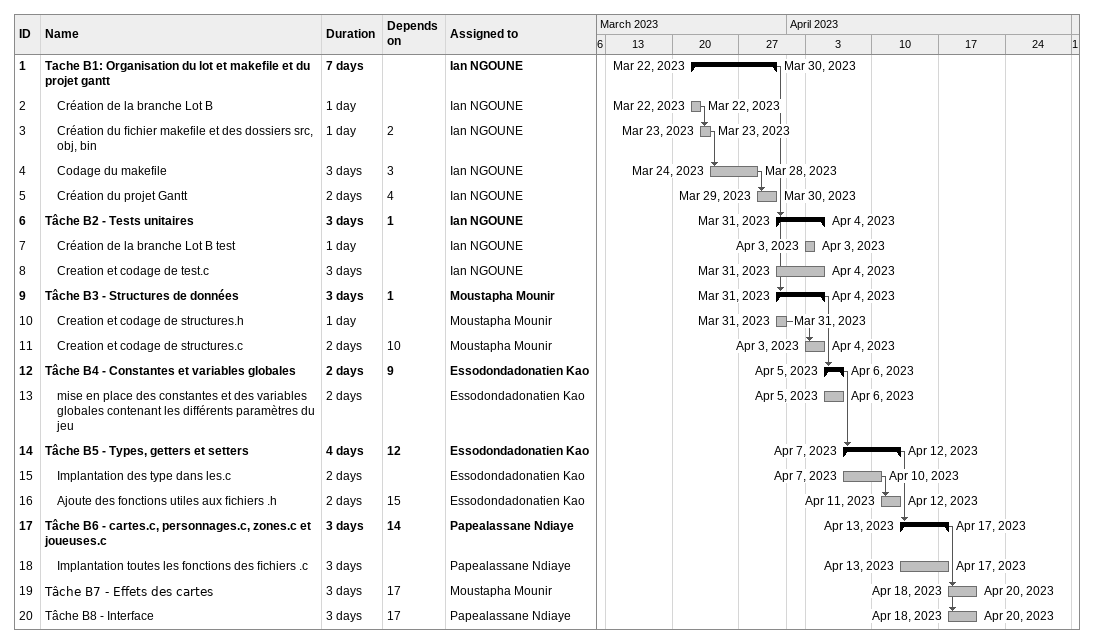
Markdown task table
| ID | Level | Task | Duration | Start | Finish | Predecessors | Resources |
|---|---|---|---|---|---|---|---|
| 1 | 1 | **Tache B1: Organisation du lot et makeﬁle et du projet gantt** | 7d | 2023-03-22 | 2023-03-30 |  | Ian NGOUNE |
| 2 | 2 | Création de la branche Lot B | 1d | 2023-03-22 | 2023-03-22 |  | Ian NGOUNE |
| 3 | 2 | Création du ﬁchier makefile et des dossiers src, obj, bin | 1d | 2023-03-23 | 2023-03-23 | 2 | Ian NGOUNE |
| 4 | 2 | Codage du makefile | 3d | 2023-03-24 | 2023-03-28 | 3 | Ian NGOUNE |
| 5 | 2 | Création du projet Gantt | 2d | 2023-03-29 | 2023-03-30 | 4 | Ian NGOUNE |
| 6 | 1 | **Tâche B2 - Tests unitaires** | 3d | 2023-03-31 | 2023-04-04 | 1 | Ian NGOUNE |
| 7 | 2 | Création de la branche Lot B test | 1d | 2023-04-03 | 2023-04-03 |  | Ian NGOUNE |
| 8 | 2 | Creation et codage de test.c | 3d | 2023-03-31 | 2023-04-04 |  | Ian NGOUNE |
| 9 | 1 | **Tâche B3 - Structures de données** | 3d | 2023-03-31 | 2023-04-04 | 1 | Moustapha Mounir |
| 10 | 2 | Creation et codage de structures.h | 1d | 2023-03-31 | 2023-03-31 |  | Moustapha Mounir |
| 11 | 2 | Creation et codage de structures.c | 2d | 2023-04-03 | 2023-04-04 | 10 | Moustapha Mounir |
| 12 | 1 | **Tâche B4 - Constantes et variables globales** | 2d | 2023-04-05 | 2023-04-06 | 9 | Essodondadonatien Kao |
| 13 | 2 | mise en place des constantes et des variables globales contenant les différents paramètres du jeu | 2d | 2023-04-05 | 2023-04-06 |  | Essodondadonatien Kao |
| 14 | 1 | **Tâche B5 - Types, getters et setters** | 4d | 2023-04-07 | 2023-04-12 | 12 | Essodondadonatien Kao |
| 15 | 2 | Implantation des type dans les.c | 2d | 2023-04-07 | 2023-04-10 |  | Essodondadonatien Kao |
| 16 | 2 | Ajoute des fonctions utiles aux ﬁchiers .h | 2d | 2023-04-11 | 2023-04-12 | 15 | Essodondadonatien Kao |
| 17 | 1 | **Tâche B6 - cartes.c, personnages.c, zones.c et joueuses.c** | 3d | 2023-04-13 | 2023-04-17 | 14 | Papealassane Ndiaye |
| 18 | 2 | Implantation toutes les fonctions des ﬁchiers .c | 3d | 2023-04-13 | 2023-04-17 |  | Papealassane Ndiaye |
| 19 | 1 | Tâche B7 - Eﬀets des cartes | 3d | 2023-04-18 | 2023-04-20 | 17 | Moustapha Mounir |
| 20 | 1 | Tâche B8 - Interface | 3d | 2023-04-18 | 2023-04-20 | 17 | Papealassane Ndiaye |
